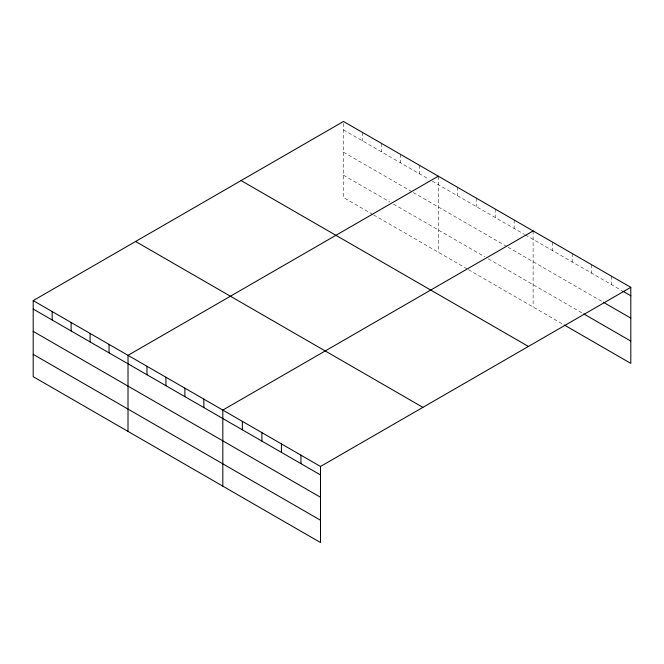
<?xml version="1.0" encoding="UTF-8"?>
<svg xmlns="http://www.w3.org/2000/svg" width="664" height="664" viewBox="0 0 664 664"><rect width="100%" height="100%" fill="white"/><g stroke="black" fill="none" stroke-linecap="round" stroke-linejoin="round"><path stroke-width="0.5" stroke-dasharray="3.32 2.49" d="M343.495 129.912L428.828 179.18M432.272 181.164L524.494 234.417M525.357 234.915L621.919 290.658M343.495 152.222L412.452 192.037M413.307 192.535L507.263 246.776M508.118 247.274L602.381 301.697M343.495 175.213L390.042 202.088M393.486 204.08L484.853 256.827M488.297 258.811L582.843 313.4M372.803 214.447L343.495 197.523L343.495 121.454M373.666 214.945L467.614 269.186M468.477 269.684L563.313 324.439M611.262 276.05L611.262 284.507M591.724 264.77L591.724 273.228M572.194 253.49L572.194 261.948M552.655 242.211L552.655 250.668M533.117 230.931L533.117 307M514.152 219.983L514.152 228.441M495.195 209.035L495.195 217.493M476.229 198.088L476.229 206.545M457.272 187.14L457.272 195.598M438.306 176.192L438.306 252.262M419.341 165.245L419.341 173.702M400.384 154.297L400.384 162.755M381.418 143.349L381.418 151.807M362.461 132.402L362.461 140.859"/><path stroke-width="1" d="M630.8 287.329L343.495 121.454L33.2 300.601L33.2 376.671L320.504 542.546L320.504 466.477L630.8 287.329L630.8 363.399L564.201 324.945M438.306 176.192L128.011 355.34L128.011 431.409M533.117 230.931L222.822 410.078L222.822 486.148M622.807 291.172L630.8 295.787M603.269 302.203L630.8 318.097M583.731 313.914L630.8 341.088M241.098 180.575L528.403 346.442M135.597 241.48L422.902 407.356M33.2 300.601L320.504 466.477M33.2 309.059L320.504 474.934M33.2 331.369L320.504 497.245M33.2 354.36L320.504 520.236M300.966 455.197L300.966 463.655M281.428 443.917L281.428 452.375M261.898 432.637L261.898 441.095M242.36 421.358L242.36 429.815M203.856 399.13L203.856 407.588M184.899 388.183L184.899 396.64M165.934 377.235L165.934 385.693M146.976 366.287L146.976 374.745M109.045 344.392L109.045 352.85M90.088 333.444L90.088 341.902M71.123 322.496L71.123 330.954M52.166 311.549L52.166 320.007"/></g></svg>
